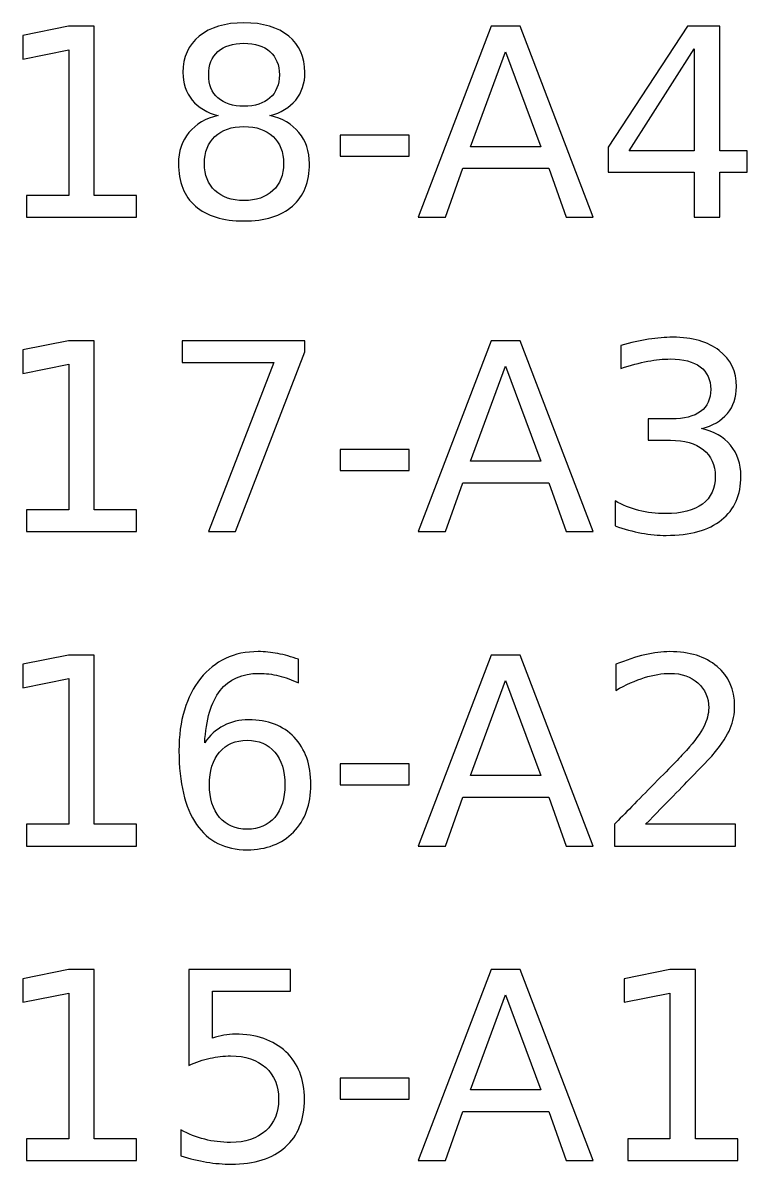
# Model space of a CAD drawing. Header units: centimetres. Extents: x -12.19 to -8.67, y -14.91 to -7.59.
# Drawn here: x -9.487 to -8.901, y -9.295 to -8.373 of the extents above; entities that cross this region are included whole.
import ezdxf

# ---------------------------------------------------------------- set-up
doc = ezdxf.new("R2010")
doc.units = ezdxf.units.CM
doc.header["$MEASUREMENT"] = 0
doc.layers.add('Layer 1', color=7, linetype='Continuous')

msp = doc.modelspace()

# ---------------------------------------------------------------- linework, layer by layer
at = {"layer": 'Layer 1', "color": 250}
for points, knots in [([(-9.48364, -8.51248), (-9.48364, -8.51248), (-9.44954, -8.51248), (-9.44954, -8.51248), (-9.44954, -8.51248), (-9.44954, -8.51248), (-9.44954, -8.39476), (-9.44954, -8.39476), (-9.44954, -8.39476), (-9.44954, -8.39476), (-9.48664, -8.40221), (-9.48664, -8.40221), (-9.48664, -8.40221), (-9.48664, -8.40221), (-9.48664, -8.38319), (-9.48664, -8.38319), (-9.48664, -8.38319), (-9.48664, -8.38319), (-9.44975, -8.37575), (-9.44975, -8.37575), (-9.44975, -8.37575), (-9.44975, -8.37575), (-9.42887, -8.37575), (-9.42887, -8.37575), (-9.42887, -8.37575), (-9.42887, -8.37575), (-9.42887, -8.51248), (-9.42887, -8.51248), (-9.42887, -8.51248), (-9.42887, -8.51248), (-9.39476, -8.51248), (-9.39476, -8.51248), (-9.39476, -8.51248), (-9.39476, -8.51248), (-9.39476, -8.53005), (-9.39476, -8.53005), (-9.39476, -8.53005), (-9.39476, -8.53005), (-9.48364, -8.53005), (-9.48364, -8.53005), (-9.48364, -8.53005), (-9.48364, -8.53005), (-9.48364, -8.51248), (-9.48364, -8.51248)], [0, 0, 0, 0, 0.090909, 0.090909, 0.090909, 0.090909, 0.181818, 0.181818, 0.181818, 0.181818, 0.272727, 0.272727, 0.272727, 0.272727, 0.363636, 0.363636, 0.363636, 0.363636, 0.454545, 0.454545, 0.454545, 0.454545, 0.545455, 0.545455, 0.545455, 0.545455, 0.636364, 0.636364, 0.636364, 0.636364, 0.727273, 0.727273, 0.727273, 0.727273, 0.818182, 0.818182, 0.818182, 0.818182, 0.909091, 0.909091, 0.909091, 0.909091, 1, 1, 1, 1]), ([(-9.32884, -8.44789), (-9.33779, -8.44567), (-9.34477, -8.44151), (-9.34978, -8.43537), (-9.34978, -8.43537), (-9.35475, -8.42926), (-9.35726, -8.42179), (-9.35726, -8.41297), (-9.35726, -8.41297), (-9.35726, -8.40062), (-9.35288, -8.39088), (-9.3441, -8.38372), (-9.3441, -8.38372), (-9.33532, -8.37656), (-9.32326, -8.37296), (-9.30799, -8.37296), (-9.30799, -8.37296), (-9.29264, -8.37296), (-9.28058, -8.37656), (-9.27183, -8.38372), (-9.27183, -8.38372), (-9.26308, -8.39088), (-9.25871, -8.40062), (-9.25871, -8.41297), (-9.25871, -8.41297), (-9.25871, -8.42179), (-9.26121, -8.42926), (-9.26618, -8.43537), (-9.26618, -8.43537), (-9.27119, -8.44151), (-9.27814, -8.44567), (-9.28703, -8.44789), (-9.28703, -8.44789), (-9.27694, -8.45022), (-9.26911, -8.4548), (-9.2635, -8.46165), (-9.2635, -8.46165), (-9.25789, -8.46846), (-9.25507, -8.47678), (-9.25507, -8.48666), (-9.25507, -8.48666), (-9.25507, -8.50158), (-9.25962, -8.51308), (-9.26876, -8.52105), (-9.26876, -8.52105), (-9.2779, -8.52906), (-9.29098, -8.53305), (-9.30799, -8.53305), (-9.30799, -8.53305), (-9.32499, -8.53305), (-9.33807, -8.52906), (-9.34721, -8.52105), (-9.34721, -8.52105), (-9.35634, -8.51308), (-9.36089, -8.50158), (-9.36089, -8.48666), (-9.36089, -8.48666), (-9.36089, -8.47678), (-9.35807, -8.46846), (-9.35243, -8.46165), (-9.35243, -8.46165), (-9.34675, -8.4548), (-9.33892, -8.45022), (-9.32884, -8.44789)], [0, 0, 0, 0, 0.0625, 0.0625, 0.0625, 0.0625, 0.125, 0.125, 0.125, 0.125, 0.1875, 0.1875, 0.1875, 0.1875, 0.25, 0.25, 0.25, 0.25, 0.3125, 0.3125, 0.3125, 0.3125, 0.375, 0.375, 0.375, 0.375, 0.4375, 0.4375, 0.4375, 0.4375, 0.5, 0.5, 0.5, 0.5, 0.5625, 0.5625, 0.5625, 0.5625, 0.625, 0.625, 0.625, 0.625, 0.6875, 0.6875, 0.6875, 0.6875, 0.75, 0.75, 0.75, 0.75, 0.8125, 0.8125, 0.8125, 0.8125, 0.875, 0.875, 0.875, 0.875, 0.9375, 0.9375, 0.9375, 0.9375, 1, 1, 1, 1]), ([(-9.10835, -8.37575), (-9.10835, -8.37575), (-9.08468, -8.37575), (-9.08468, -8.37575), (-9.08468, -8.37575), (-9.08468, -8.37575), (-9.02588, -8.53005), (-9.02588, -8.53005), (-9.02588, -8.53005), (-9.02588, -8.53005), (-9.04757, -8.53005), (-9.04757, -8.53005), (-9.04757, -8.53005), (-9.04757, -8.53005), (-9.06164, -8.49047), (-9.06164, -8.49047), (-9.06164, -8.49047), (-9.06164, -8.49047), (-9.13116, -8.49047), (-9.13116, -8.49047), (-9.13116, -8.49047), (-9.13116, -8.49047), (-9.14524, -8.53005), (-9.14524, -8.53005), (-9.14524, -8.53005), (-9.14524, -8.53005), (-9.16725, -8.53005), (-9.16725, -8.53005), (-9.16725, -8.53005), (-9.16725, -8.53005), (-9.10835, -8.37575), (-9.10835, -8.37575)], [0, 0, 0, 0, 0.125, 0.125, 0.125, 0.125, 0.25, 0.25, 0.25, 0.25, 0.375, 0.375, 0.375, 0.375, 0.5, 0.5, 0.5, 0.5, 0.625, 0.625, 0.625, 0.625, 0.75, 0.75, 0.75, 0.75, 0.875, 0.875, 0.875, 0.875, 1, 1, 1, 1]), ([(-8.94963, -8.37575), (-8.94963, -8.37575), (-8.92338, -8.37575), (-8.92338, -8.37575), (-8.92338, -8.37575), (-8.92338, -8.37575), (-8.92338, -8.47632), (-8.92338, -8.47632), (-8.92338, -8.47632), (-8.92338, -8.47632), (-8.90137, -8.47632), (-8.90137, -8.47632), (-8.90137, -8.47632), (-8.90137, -8.47632), (-8.90137, -8.49368), (-8.90137, -8.49368), (-8.90137, -8.49368), (-8.90137, -8.49368), (-8.92338, -8.49368), (-8.92338, -8.49368), (-8.92338, -8.49368), (-8.92338, -8.49368), (-8.92338, -8.53005), (-8.92338, -8.53005), (-8.92338, -8.53005), (-8.92338, -8.53005), (-8.94416, -8.53005), (-8.94416, -8.53005), (-8.94416, -8.53005), (-8.94416, -8.53005), (-8.94416, -8.49368), (-8.94416, -8.49368), (-8.94416, -8.49368), (-8.94416, -8.49368), (-9.01378, -8.49368), (-9.01378, -8.49368), (-9.01378, -8.49368), (-9.01378, -8.49368), (-9.01378, -8.47354), (-9.01378, -8.47354), (-9.01378, -8.47354), (-9.01378, -8.47354), (-8.94963, -8.37575), (-8.94963, -8.37575)], [0, 0, 0, 0, 0.090909, 0.090909, 0.090909, 0.090909, 0.181818, 0.181818, 0.181818, 0.181818, 0.272727, 0.272727, 0.272727, 0.272727, 0.363636, 0.363636, 0.363636, 0.363636, 0.454545, 0.454545, 0.454545, 0.454545, 0.545455, 0.545455, 0.545455, 0.545455, 0.636364, 0.636364, 0.636364, 0.636364, 0.727273, 0.727273, 0.727273, 0.727273, 0.818182, 0.818182, 0.818182, 0.818182, 0.909091, 0.909091, 0.909091, 0.909091, 1, 1, 1, 1]), ([(-9.33648, -8.41491), (-9.33648, -8.42291), (-9.33398, -8.42916), (-9.32901, -8.43364), (-9.32901, -8.43364), (-9.324, -8.43812), (-9.31702, -8.44034), (-9.30799, -8.44034), (-9.30799, -8.44034), (-9.29903, -8.44034), (-9.29204, -8.43812), (-9.28696, -8.43364), (-9.28696, -8.43364), (-9.28192, -8.42916), (-9.27938, -8.42291), (-9.27938, -8.41491), (-9.27938, -8.41491), (-9.27938, -8.40693), (-9.28192, -8.40069), (-9.28696, -8.39621), (-9.28696, -8.39621), (-9.29204, -8.39173), (-9.29903, -8.38951), (-9.30799, -8.38951), (-9.30799, -8.38951), (-9.31702, -8.38951), (-9.324, -8.39173), (-9.32901, -8.39621), (-9.32901, -8.39621), (-9.33398, -8.40069), (-9.33648, -8.40693), (-9.33648, -8.41491)], [0, 0, 0, 0, 0.125, 0.125, 0.125, 0.125, 0.25, 0.25, 0.25, 0.25, 0.375, 0.375, 0.375, 0.375, 0.5, 0.5, 0.5, 0.5, 0.625, 0.625, 0.625, 0.625, 0.75, 0.75, 0.75, 0.75, 0.875, 0.875, 0.875, 0.875, 1, 1, 1, 1]), ([(-9.09657, -8.39632), (-9.09657, -8.39632), (-9.12488, -8.47311), (-9.12488, -8.47311), (-9.12488, -8.47311), (-9.12488, -8.47311), (-9.06813, -8.47311), (-9.06813, -8.47311), (-9.06813, -8.47311), (-9.06813, -8.47311), (-9.09657, -8.39632), (-9.09657, -8.39632)], [0, 0, 0, 0, 0.333333, 0.333333, 0.333333, 0.333333, 0.666667, 0.666667, 0.666667, 0.666667, 1, 1, 1, 1]), ([(-8.94416, -8.39395), (-8.94416, -8.39395), (-8.99685, -8.47632), (-8.99685, -8.47632), (-8.99685, -8.47632), (-8.99685, -8.47632), (-8.94416, -8.47632), (-8.94416, -8.47632), (-8.94416, -8.47632), (-8.94416, -8.47632), (-8.94416, -8.39395), (-8.94416, -8.39395)], [0, 0, 0, 0, 0.333333, 0.333333, 0.333333, 0.333333, 0.666667, 0.666667, 0.666667, 0.666667, 1, 1, 1, 1]), ([(-9.30799, -8.45678), (-9.3179, -8.45678), (-9.3257, -8.45943), (-9.33137, -8.46475), (-9.33137, -8.46475), (-9.33705, -8.47004), (-9.3399, -8.47735), (-9.3399, -8.48662), (-9.3399, -8.48662), (-9.3399, -8.49594), (-9.33705, -8.50324), (-9.33137, -8.50853), (-9.33137, -8.50853), (-9.3257, -8.51386), (-9.3179, -8.5165), (-9.30799, -8.5165), (-9.30799, -8.5165), (-9.29807, -8.5165), (-9.29024, -8.51382), (-9.28453, -8.5085), (-9.28453, -8.5085), (-9.27881, -8.50317), (-9.27596, -8.49587), (-9.27596, -8.48662), (-9.27596, -8.48662), (-9.27596, -8.47735), (-9.27881, -8.47004), (-9.28449, -8.46475), (-9.28449, -8.46475), (-9.29017, -8.45943), (-9.298, -8.45678), (-9.30799, -8.45678)], [0, 0, 0, 0, 0.125, 0.125, 0.125, 0.125, 0.25, 0.25, 0.25, 0.25, 0.375, 0.375, 0.375, 0.375, 0.5, 0.5, 0.5, 0.5, 0.625, 0.625, 0.625, 0.625, 0.75, 0.75, 0.75, 0.75, 0.875, 0.875, 0.875, 0.875, 1, 1, 1, 1]), ([(-9.23028, -8.46362), (-9.23028, -8.46362), (-9.17459, -8.46362), (-9.17459, -8.46362), (-9.17459, -8.46362), (-9.17459, -8.46362), (-9.17459, -8.48056), (-9.17459, -8.48056), (-9.17459, -8.48056), (-9.17459, -8.48056), (-9.23028, -8.48056), (-9.23028, -8.48056), (-9.23028, -8.48056), (-9.23028, -8.48056), (-9.23028, -8.46362), (-9.23028, -8.46362)], [0, 0, 0, 0, 0.25, 0.25, 0.25, 0.25, 0.5, 0.5, 0.5, 0.5, 0.75, 0.75, 0.75, 0.75, 1, 1, 1, 1]), ([(-9.48364, -8.76648), (-9.48364, -8.76648), (-9.44954, -8.76648), (-9.44954, -8.76648), (-9.44954, -8.76648), (-9.44954, -8.76648), (-9.44954, -8.64876), (-9.44954, -8.64876), (-9.44954, -8.64876), (-9.44954, -8.64876), (-9.48664, -8.65621), (-9.48664, -8.65621), (-9.48664, -8.65621), (-9.48664, -8.65621), (-9.48664, -8.63719), (-9.48664, -8.63719), (-9.48664, -8.63719), (-9.48664, -8.63719), (-9.44975, -8.62975), (-9.44975, -8.62975), (-9.44975, -8.62975), (-9.44975, -8.62975), (-9.42887, -8.62975), (-9.42887, -8.62975), (-9.42887, -8.62975), (-9.42887, -8.62975), (-9.42887, -8.76648), (-9.42887, -8.76648), (-9.42887, -8.76648), (-9.42887, -8.76648), (-9.39476, -8.76648), (-9.39476, -8.76648), (-9.39476, -8.76648), (-9.39476, -8.76648), (-9.39476, -8.78405), (-9.39476, -8.78405), (-9.39476, -8.78405), (-9.39476, -8.78405), (-9.48364, -8.78405), (-9.48364, -8.78405), (-9.48364, -8.78405), (-9.48364, -8.78405), (-9.48364, -8.76648), (-9.48364, -8.76648)], [0, 0, 0, 0, 0.090909, 0.090909, 0.090909, 0.090909, 0.181818, 0.181818, 0.181818, 0.181818, 0.272727, 0.272727, 0.272727, 0.272727, 0.363636, 0.363636, 0.363636, 0.363636, 0.454545, 0.454545, 0.454545, 0.454545, 0.545455, 0.545455, 0.545455, 0.545455, 0.636364, 0.636364, 0.636364, 0.636364, 0.727273, 0.727273, 0.727273, 0.727273, 0.818182, 0.818182, 0.818182, 0.818182, 0.909091, 0.909091, 0.909091, 0.909091, 1, 1, 1, 1]), ([(-9.35789, -8.62975), (-9.35789, -8.62975), (-9.25867, -8.62975), (-9.25867, -8.62975), (-9.25867, -8.62975), (-9.25867, -8.62975), (-9.25867, -8.63864), (-9.25867, -8.63864), (-9.25867, -8.63864), (-9.25867, -8.63864), (-9.31473, -8.78405), (-9.31473, -8.78405), (-9.31473, -8.78405), (-9.31473, -8.78405), (-9.33652, -8.78405), (-9.33652, -8.78405), (-9.33652, -8.78405), (-9.33652, -8.78405), (-9.28379, -8.64732), (-9.28379, -8.64732), (-9.28379, -8.64732), (-9.28379, -8.64732), (-9.35789, -8.64732), (-9.35789, -8.64732), (-9.35789, -8.64732), (-9.35789, -8.64732), (-9.35789, -8.62975), (-9.35789, -8.62975)], [0, 0, 0, 0, 0.142857, 0.142857, 0.142857, 0.142857, 0.285714, 0.285714, 0.285714, 0.285714, 0.428571, 0.428571, 0.428571, 0.428571, 0.571429, 0.571429, 0.571429, 0.571429, 0.714286, 0.714286, 0.714286, 0.714286, 0.857143, 0.857143, 0.857143, 0.857143, 1, 1, 1, 1]), ([(-9.10835, -8.62975), (-9.10835, -8.62975), (-9.08468, -8.62975), (-9.08468, -8.62975), (-9.08468, -8.62975), (-9.08468, -8.62975), (-9.02588, -8.78405), (-9.02588, -8.78405), (-9.02588, -8.78405), (-9.02588, -8.78405), (-9.04757, -8.78405), (-9.04757, -8.78405), (-9.04757, -8.78405), (-9.04757, -8.78405), (-9.06164, -8.74447), (-9.06164, -8.74447), (-9.06164, -8.74447), (-9.06164, -8.74447), (-9.13116, -8.74447), (-9.13116, -8.74447), (-9.13116, -8.74447), (-9.13116, -8.74447), (-9.14524, -8.78405), (-9.14524, -8.78405), (-9.14524, -8.78405), (-9.14524, -8.78405), (-9.16725, -8.78405), (-9.16725, -8.78405), (-9.16725, -8.78405), (-9.16725, -8.78405), (-9.10835, -8.62975), (-9.10835, -8.62975)], [0, 0, 0, 0, 0.125, 0.125, 0.125, 0.125, 0.25, 0.25, 0.25, 0.25, 0.375, 0.375, 0.375, 0.375, 0.5, 0.5, 0.5, 0.5, 0.625, 0.625, 0.625, 0.625, 0.75, 0.75, 0.75, 0.75, 0.875, 0.875, 0.875, 0.875, 1, 1, 1, 1]), ([(-8.93827, -8.70083), (-8.92825, -8.70298), (-8.92045, -8.70743), (-8.91484, -8.71417), (-8.91484, -8.71417), (-8.90923, -8.72094), (-8.90641, -8.72927), (-8.90641, -8.73918), (-8.90641, -8.73918), (-8.90641, -8.75442), (-8.91163, -8.7662), (-8.92211, -8.77453), (-8.92211, -8.77453), (-8.93259, -8.78289), (-8.94747, -8.78705), (-8.96677, -8.78705), (-8.96677, -8.78705), (-8.97326, -8.78705), (-8.97992, -8.78641), (-8.98676, -8.78514), (-8.98676, -8.78514), (-8.99361, -8.78387), (-9.0007, -8.78193), (-9.008, -8.77939), (-9.008, -8.77939), (-9.008, -8.77939), (-9.008, -8.75925), (-9.008, -8.75925), (-9.008, -8.75925), (-9.00221, -8.76264), (-8.99586, -8.76518), (-8.98898, -8.76691), (-8.98898, -8.76691), (-8.98211, -8.76863), (-8.97492, -8.76948), (-8.96741, -8.76948), (-8.96741, -8.76948), (-8.95432, -8.76948), (-8.94433, -8.76691), (-8.93746, -8.76172), (-8.93746, -8.76172), (-8.93061, -8.75657), (-8.92719, -8.74906), (-8.92719, -8.73918), (-8.92719, -8.73918), (-8.92719, -8.73011), (-8.93036, -8.72299), (-8.93675, -8.71784), (-8.93675, -8.71784), (-8.94313, -8.71272), (-8.95199, -8.71015), (-8.96335, -8.71015), (-8.96335, -8.71015), (-8.96335, -8.71015), (-8.98133, -8.71015), (-8.98133, -8.71015), (-8.98133, -8.71015), (-8.98133, -8.71015), (-8.98133, -8.693), (-8.98133, -8.693), (-8.98133, -8.693), (-8.98133, -8.693), (-8.96254, -8.693), (-8.96254, -8.693), (-8.96254, -8.693), (-8.95227, -8.693), (-8.94444, -8.69095), (-8.93897, -8.68686), (-8.93897, -8.68686), (-8.93354, -8.68274), (-8.93082, -8.67684), (-8.93082, -8.66912), (-8.93082, -8.66912), (-8.93082, -8.66122), (-8.93365, -8.65511), (-8.93925, -8.65088), (-8.93925, -8.65088), (-8.94486, -8.64665), (-8.95291, -8.64453), (-8.96335, -8.64453), (-8.96335, -8.64453), (-8.9691, -8.64453), (-8.9752, -8.64517), (-8.98175, -8.6464), (-8.98175, -8.6464), (-8.98828, -8.64764), (-8.99548, -8.64958), (-9.00334, -8.65219), (-9.00334, -8.65219), (-9.00334, -8.65219), (-9.00334, -8.6336), (-9.00334, -8.6336), (-9.00334, -8.6336), (-8.9954, -8.63137), (-8.988, -8.62971), (-8.98108, -8.62862), (-8.98108, -8.62862), (-8.97418, -8.62753), (-8.96762, -8.62696), (-8.96151, -8.62696), (-8.96151, -8.62696), (-8.94567, -8.62696), (-8.93312, -8.63056), (-8.92387, -8.63776), (-8.92387, -8.63776), (-8.91467, -8.64495), (-8.91005, -8.65469), (-8.91005, -8.66697), (-8.91005, -8.66697), (-8.91005, -8.6755), (-8.91248, -8.6827), (-8.91738, -8.68859), (-8.91738, -8.68859), (-8.92229, -8.69448), (-8.92924, -8.69857), (-8.93827, -8.70083)], [0, 0, 0, 0, 0.034483, 0.034483, 0.034483, 0.034483, 0.068966, 0.068966, 0.068966, 0.068966, 0.103448, 0.103448, 0.103448, 0.103448, 0.137931, 0.137931, 0.137931, 0.137931, 0.172414, 0.172414, 0.172414, 0.172414, 0.206897, 0.206897, 0.206897, 0.206897, 0.241379, 0.241379, 0.241379, 0.241379, 0.275862, 0.275862, 0.275862, 0.275862, 0.310345, 0.310345, 0.310345, 0.310345, 0.344828, 0.344828, 0.344828, 0.344828, 0.37931, 0.37931, 0.37931, 0.37931, 0.413793, 0.413793, 0.413793, 0.413793, 0.448276, 0.448276, 0.448276, 0.448276, 0.482759, 0.482759, 0.482759, 0.482759, 0.517241, 0.517241, 0.517241, 0.517241, 0.551724, 0.551724, 0.551724, 0.551724, 0.586207, 0.586207, 0.586207, 0.586207, 0.62069, 0.62069, 0.62069, 0.62069, 0.655172, 0.655172, 0.655172, 0.655172, 0.689655, 0.689655, 0.689655, 0.689655, 0.724138, 0.724138, 0.724138, 0.724138, 0.758621, 0.758621, 0.758621, 0.758621, 0.793103, 0.793103, 0.793103, 0.793103, 0.827586, 0.827586, 0.827586, 0.827586, 0.862069, 0.862069, 0.862069, 0.862069, 0.896552, 0.896552, 0.896552, 0.896552, 0.931034, 0.931034, 0.931034, 0.931034, 0.965517, 0.965517, 0.965517, 0.965517, 1, 1, 1, 1]), ([(-9.09657, -8.65032), (-9.09657, -8.65032), (-9.12488, -8.72711), (-9.12488, -8.72711), (-9.12488, -8.72711), (-9.12488, -8.72711), (-9.06813, -8.72711), (-9.06813, -8.72711), (-9.06813, -8.72711), (-9.06813, -8.72711), (-9.09657, -8.65032), (-9.09657, -8.65032)], [0, 0, 0, 0, 0.333333, 0.333333, 0.333333, 0.333333, 0.666667, 0.666667, 0.666667, 0.666667, 1, 1, 1, 1]), ([(-9.23028, -8.71762), (-9.23028, -8.71762), (-9.17459, -8.71762), (-9.17459, -8.71762), (-9.17459, -8.71762), (-9.17459, -8.71762), (-9.17459, -8.73456), (-9.17459, -8.73456), (-9.17459, -8.73456), (-9.17459, -8.73456), (-9.23028, -8.73456), (-9.23028, -8.73456), (-9.23028, -8.73456), (-9.23028, -8.73456), (-9.23028, -8.71762), (-9.23028, -8.71762)], [0, 0, 0, 0, 0.25, 0.25, 0.25, 0.25, 0.5, 0.5, 0.5, 0.5, 0.75, 0.75, 0.75, 0.75, 1, 1, 1, 1]), ([(-9.48364, -9.02048), (-9.48364, -9.02048), (-9.44954, -9.02048), (-9.44954, -9.02048), (-9.44954, -9.02048), (-9.44954, -9.02048), (-9.44954, -8.90276), (-9.44954, -8.90276), (-9.44954, -8.90276), (-9.44954, -8.90276), (-9.48664, -8.91021), (-9.48664, -8.91021), (-9.48664, -8.91021), (-9.48664, -8.91021), (-9.48664, -8.89119), (-9.48664, -8.89119), (-9.48664, -8.89119), (-9.48664, -8.89119), (-9.44975, -8.88375), (-9.44975, -8.88375), (-9.44975, -8.88375), (-9.44975, -8.88375), (-9.42887, -8.88375), (-9.42887, -8.88375), (-9.42887, -8.88375), (-9.42887, -8.88375), (-9.42887, -9.02048), (-9.42887, -9.02048), (-9.42887, -9.02048), (-9.42887, -9.02048), (-9.39476, -9.02048), (-9.39476, -9.02048), (-9.39476, -9.02048), (-9.39476, -9.02048), (-9.39476, -9.03805), (-9.39476, -9.03805), (-9.39476, -9.03805), (-9.39476, -9.03805), (-9.48364, -9.03805), (-9.48364, -9.03805), (-9.48364, -9.03805), (-9.48364, -9.03805), (-9.48364, -9.02048), (-9.48364, -9.02048)], [0, 0, 0, 0, 0.090909, 0.090909, 0.090909, 0.090909, 0.181818, 0.181818, 0.181818, 0.181818, 0.272727, 0.272727, 0.272727, 0.272727, 0.363636, 0.363636, 0.363636, 0.363636, 0.454545, 0.454545, 0.454545, 0.454545, 0.545455, 0.545455, 0.545455, 0.545455, 0.636364, 0.636364, 0.636364, 0.636364, 0.727273, 0.727273, 0.727273, 0.727273, 0.818182, 0.818182, 0.818182, 0.818182, 0.909091, 0.909091, 0.909091, 0.909091, 1, 1, 1, 1]), ([(-9.26393, -8.88717), (-9.26393, -8.88717), (-9.26393, -8.90619), (-9.26393, -8.90619), (-9.26393, -8.90619), (-9.26915, -8.90372), (-9.27444, -8.90181), (-9.2798, -8.90051), (-9.2798, -8.90051), (-9.28513, -8.8992), (-9.29042, -8.89853), (-9.29568, -8.89853), (-9.29568, -8.89853), (-9.30943, -8.89853), (-9.31998, -8.90319), (-9.32725, -8.91247), (-9.32725, -8.91247), (-9.33451, -8.92178), (-9.33867, -8.93582), (-9.33969, -8.95466), (-9.33969, -8.95466), (-9.33563, -8.94866), (-9.33052, -8.94404), (-9.32439, -8.94083), (-9.32439, -8.94083), (-9.31825, -8.93762), (-9.31152, -8.93603), (-9.30414, -8.93603), (-9.30414, -8.93603), (-9.28866, -8.93603), (-9.27638, -8.94072), (-9.26738, -8.95014), (-9.26738, -8.95014), (-9.25839, -8.95956), (-9.25391, -8.97233), (-9.25391, -8.98852), (-9.25391, -8.98852), (-9.25391, -9.0044), (-9.2586, -9.0171), (-9.26795, -9.02669), (-9.26795, -9.02669), (-9.27733, -9.03625), (-9.28982, -9.04105), (-9.30538, -9.04105), (-9.30538, -9.04105), (-9.32323, -9.04105), (-9.33687, -9.0342), (-9.34632, -9.02052), (-9.34632, -9.02052), (-9.35574, -9.00687), (-9.36047, -8.98704), (-9.36047, -8.96104), (-9.36047, -8.96104), (-9.36047, -8.93666), (-9.35468, -8.91723), (-9.34311, -8.90273), (-9.34311, -8.90273), (-9.33151, -8.88823), (-9.316, -8.88096), (-9.29649, -8.88096), (-9.29649, -8.88096), (-9.29127, -8.88096), (-9.28597, -8.88149), (-9.28061, -8.88252), (-9.28061, -8.88252), (-9.27529, -8.88354), (-9.26971, -8.88509), (-9.26393, -8.88717)], [0, 0, 0, 0, 0.058824, 0.058824, 0.058824, 0.058824, 0.117647, 0.117647, 0.117647, 0.117647, 0.176471, 0.176471, 0.176471, 0.176471, 0.235294, 0.235294, 0.235294, 0.235294, 0.294118, 0.294118, 0.294118, 0.294118, 0.352941, 0.352941, 0.352941, 0.352941, 0.411765, 0.411765, 0.411765, 0.411765, 0.470588, 0.470588, 0.470588, 0.470588, 0.529412, 0.529412, 0.529412, 0.529412, 0.588235, 0.588235, 0.588235, 0.588235, 0.647059, 0.647059, 0.647059, 0.647059, 0.705882, 0.705882, 0.705882, 0.705882, 0.764706, 0.764706, 0.764706, 0.764706, 0.823529, 0.823529, 0.823529, 0.823529, 0.882353, 0.882353, 0.882353, 0.882353, 0.941176, 0.941176, 0.941176, 0.941176, 1, 1, 1, 1]), ([(-9.10835, -8.88375), (-9.10835, -8.88375), (-9.08468, -8.88375), (-9.08468, -8.88375), (-9.08468, -8.88375), (-9.08468, -8.88375), (-9.02588, -9.03805), (-9.02588, -9.03805), (-9.02588, -9.03805), (-9.02588, -9.03805), (-9.04757, -9.03805), (-9.04757, -9.03805), (-9.04757, -9.03805), (-9.04757, -9.03805), (-9.06164, -8.99847), (-9.06164, -8.99847), (-9.06164, -8.99847), (-9.06164, -8.99847), (-9.13116, -8.99847), (-9.13116, -8.99847), (-9.13116, -8.99847), (-9.13116, -8.99847), (-9.14524, -9.03805), (-9.14524, -9.03805), (-9.14524, -9.03805), (-9.14524, -9.03805), (-9.16725, -9.03805), (-9.16725, -9.03805), (-9.16725, -9.03805), (-9.16725, -9.03805), (-9.10835, -8.88375), (-9.10835, -8.88375)], [0, 0, 0, 0, 0.125, 0.125, 0.125, 0.125, 0.25, 0.25, 0.25, 0.25, 0.375, 0.375, 0.375, 0.375, 0.5, 0.5, 0.5, 0.5, 0.625, 0.625, 0.625, 0.625, 0.75, 0.75, 0.75, 0.75, 0.875, 0.875, 0.875, 0.875, 1, 1, 1, 1]), ([(-8.98352, -9.02048), (-8.98352, -9.02048), (-8.91068, -9.02048), (-8.91068, -9.02048), (-8.91068, -9.02048), (-8.91068, -9.02048), (-8.91068, -9.03805), (-8.91068, -9.03805), (-8.91068, -9.03805), (-8.91068, -9.03805), (-9.00863, -9.03805), (-9.00863, -9.03805), (-9.00863, -9.03805), (-9.00863, -9.03805), (-9.00863, -9.02048), (-9.00863, -9.02048), (-9.00863, -9.02048), (-9.0007, -9.0123), (-8.9899, -9.00129), (-8.97626, -8.98746), (-8.97626, -8.98746), (-8.96257, -8.97363), (-8.95396, -8.96475), (-8.95047, -8.96076), (-8.95047, -8.96076), (-8.94377, -8.95324), (-8.93911, -8.9469), (-8.93647, -8.94167), (-8.93647, -8.94167), (-8.93382, -8.93649), (-8.93248, -8.93137), (-8.93248, -8.92633), (-8.93248, -8.92633), (-8.93248, -8.91814), (-8.93537, -8.91144), (-8.94112, -8.90629), (-8.94112, -8.90629), (-8.94687, -8.90111), (-8.95435, -8.89853), (-8.9636, -8.89853), (-8.9636, -8.89853), (-8.97012, -8.89853), (-8.97704, -8.89966), (-8.98429, -8.90195), (-8.98429, -8.90195), (-8.99156, -8.90421), (-8.99936, -8.90767), (-9.00761, -8.91229), (-9.00761, -8.91229), (-9.00761, -8.91229), (-9.00761, -8.89119), (-9.00761, -8.89119), (-9.00761, -8.89119), (-8.99921, -8.88781), (-8.99135, -8.88527), (-8.98405, -8.88354), (-8.98405, -8.88354), (-8.97675, -8.88181), (-8.97005, -8.88096), (-8.96398, -8.88096), (-8.96398, -8.88096), (-8.948, -8.88096), (-8.93527, -8.88495), (-8.92574, -8.89296), (-8.92574, -8.89296), (-8.91625, -8.90093), (-8.91149, -8.91162), (-8.91149, -8.92499), (-8.91149, -8.92499), (-8.91149, -8.93134), (-8.91269, -8.93734), (-8.91505, -8.94301), (-8.91505, -8.94301), (-8.91742, -8.94869), (-8.92176, -8.9554), (-8.92804, -8.96312), (-8.92804, -8.96312), (-8.92976, -8.96513), (-8.93523, -8.97088), (-8.94448, -8.98044), (-8.94448, -8.98044), (-8.95368, -8.98997), (-8.96673, -9.00334), (-8.98352, -9.02048)], [0, 0, 0, 0, 0.047619, 0.047619, 0.047619, 0.047619, 0.095238, 0.095238, 0.095238, 0.095238, 0.142857, 0.142857, 0.142857, 0.142857, 0.190476, 0.190476, 0.190476, 0.190476, 0.238095, 0.238095, 0.238095, 0.238095, 0.285714, 0.285714, 0.285714, 0.285714, 0.333333, 0.333333, 0.333333, 0.333333, 0.380952, 0.380952, 0.380952, 0.380952, 0.428571, 0.428571, 0.428571, 0.428571, 0.47619, 0.47619, 0.47619, 0.47619, 0.52381, 0.52381, 0.52381, 0.52381, 0.571429, 0.571429, 0.571429, 0.571429, 0.619048, 0.619048, 0.619048, 0.619048, 0.666667, 0.666667, 0.666667, 0.666667, 0.714286, 0.714286, 0.714286, 0.714286, 0.761905, 0.761905, 0.761905, 0.761905, 0.809524, 0.809524, 0.809524, 0.809524, 0.857143, 0.857143, 0.857143, 0.857143, 0.904762, 0.904762, 0.904762, 0.904762, 0.952381, 0.952381, 0.952381, 0.952381, 1, 1, 1, 1]), ([(-9.09657, -8.90432), (-9.09657, -8.90432), (-9.12488, -8.98111), (-9.12488, -8.98111), (-9.12488, -8.98111), (-9.12488, -8.98111), (-9.06813, -8.98111), (-9.06813, -8.98111), (-9.06813, -8.98111), (-9.06813, -8.98111), (-9.09657, -8.90432), (-9.09657, -8.90432)], [0, 0, 0, 0, 0.333333, 0.333333, 0.333333, 0.333333, 0.666667, 0.666667, 0.666667, 0.666667, 1, 1, 1, 1]), ([(-9.30538, -8.95257), (-9.31476, -8.95257), (-9.3222, -8.95578), (-9.32767, -8.96217), (-9.32767, -8.96217), (-9.33313, -8.96859), (-9.33588, -8.97737), (-9.33588, -8.98852), (-9.33588, -8.98852), (-9.33588, -8.99963), (-9.33313, -9.00838), (-9.32767, -9.01484), (-9.32767, -9.01484), (-9.3222, -9.02129), (-9.31476, -9.0245), (-9.30538, -9.0245), (-9.30538, -9.0245), (-9.29603, -9.0245), (-9.28859, -9.02129), (-9.28312, -9.01484), (-9.28312, -9.01484), (-9.27765, -9.00838), (-9.2749, -8.99963), (-9.2749, -8.98852), (-9.2749, -8.98852), (-9.2749, -8.97737), (-9.27765, -8.96859), (-9.28312, -8.96217), (-9.28312, -8.96217), (-9.28859, -8.95578), (-9.29603, -8.95257), (-9.30538, -8.95257)], [0, 0, 0, 0, 0.125, 0.125, 0.125, 0.125, 0.25, 0.25, 0.25, 0.25, 0.375, 0.375, 0.375, 0.375, 0.5, 0.5, 0.5, 0.5, 0.625, 0.625, 0.625, 0.625, 0.75, 0.75, 0.75, 0.75, 0.875, 0.875, 0.875, 0.875, 1, 1, 1, 1]), ([(-9.23028, -8.97162), (-9.23028, -8.97162), (-9.17459, -8.97162), (-9.17459, -8.97162), (-9.17459, -8.97162), (-9.17459, -8.97162), (-9.17459, -8.98856), (-9.17459, -8.98856), (-9.17459, -8.98856), (-9.17459, -8.98856), (-9.23028, -8.98856), (-9.23028, -8.98856), (-9.23028, -8.98856), (-9.23028, -8.98856), (-9.23028, -8.97162), (-9.23028, -8.97162)], [0, 0, 0, 0, 0.25, 0.25, 0.25, 0.25, 0.5, 0.5, 0.5, 0.5, 0.75, 0.75, 0.75, 0.75, 1, 1, 1, 1]), ([(-9.48364, -9.27448), (-9.48364, -9.27448), (-9.44954, -9.27448), (-9.44954, -9.27448), (-9.44954, -9.27448), (-9.44954, -9.27448), (-9.44954, -9.15676), (-9.44954, -9.15676), (-9.44954, -9.15676), (-9.44954, -9.15676), (-9.48664, -9.16421), (-9.48664, -9.16421), (-9.48664, -9.16421), (-9.48664, -9.16421), (-9.48664, -9.14519), (-9.48664, -9.14519), (-9.48664, -9.14519), (-9.48664, -9.14519), (-9.44975, -9.13775), (-9.44975, -9.13775), (-9.44975, -9.13775), (-9.44975, -9.13775), (-9.42887, -9.13775), (-9.42887, -9.13775), (-9.42887, -9.13775), (-9.42887, -9.13775), (-9.42887, -9.27448), (-9.42887, -9.27448), (-9.42887, -9.27448), (-9.42887, -9.27448), (-9.39476, -9.27448), (-9.39476, -9.27448), (-9.39476, -9.27448), (-9.39476, -9.27448), (-9.39476, -9.29205), (-9.39476, -9.29205), (-9.39476, -9.29205), (-9.39476, -9.29205), (-9.48364, -9.29205), (-9.48364, -9.29205), (-9.48364, -9.29205), (-9.48364, -9.29205), (-9.48364, -9.27448), (-9.48364, -9.27448)], [0, 0, 0, 0, 0.090909, 0.090909, 0.090909, 0.090909, 0.181818, 0.181818, 0.181818, 0.181818, 0.272727, 0.272727, 0.272727, 0.272727, 0.363636, 0.363636, 0.363636, 0.363636, 0.454545, 0.454545, 0.454545, 0.454545, 0.545455, 0.545455, 0.545455, 0.545455, 0.636364, 0.636364, 0.636364, 0.636364, 0.727273, 0.727273, 0.727273, 0.727273, 0.818182, 0.818182, 0.818182, 0.818182, 0.909091, 0.909091, 0.909091, 0.909091, 1, 1, 1, 1]), ([(-9.35239, -9.13775), (-9.35239, -9.13775), (-9.27045, -9.13775), (-9.27045, -9.13775), (-9.27045, -9.13775), (-9.27045, -9.13775), (-9.27045, -9.15532), (-9.27045, -9.15532), (-9.27045, -9.15532), (-9.27045, -9.15532), (-9.33327, -9.15532), (-9.33327, -9.15532), (-9.33327, -9.15532), (-9.33327, -9.15532), (-9.33327, -9.19313), (-9.33327, -9.19313), (-9.33327, -9.19313), (-9.33024, -9.19211), (-9.32721, -9.19134), (-9.32418, -9.19081), (-9.32418, -9.19081), (-9.32115, -9.19028), (-9.31811, -9.19003), (-9.31508, -9.19003), (-9.31508, -9.19003), (-9.29786, -9.19003), (-9.28425, -9.19476), (-9.27419, -9.20418), (-9.27419, -9.20418), (-9.26414, -9.21363), (-9.25909, -9.2264), (-9.25909, -9.24252), (-9.25909, -9.24252), (-9.25909, -9.25914), (-9.26424, -9.27205), (-9.27458, -9.28126), (-9.27458, -9.28126), (-9.28492, -9.29046), (-9.29949, -9.29505), (-9.31832, -9.29505), (-9.31832, -9.29505), (-9.32478, -9.29505), (-9.33137, -9.29448), (-9.3381, -9.29339), (-9.3381, -9.29339), (-9.34481, -9.2923), (-9.35176, -9.29064), (-9.35892, -9.28842), (-9.35892, -9.28842), (-9.35892, -9.28842), (-9.35892, -9.26743), (-9.35892, -9.26743), (-9.35892, -9.26743), (-9.35271, -9.27081), (-9.34632, -9.27332), (-9.33969, -9.27498), (-9.33969, -9.27498), (-9.33309, -9.27663), (-9.32608, -9.27748), (-9.31871, -9.27748), (-9.31871, -9.27748), (-9.30682, -9.27748), (-9.29737, -9.27434), (-9.29042, -9.26806), (-9.29042, -9.26806), (-9.28347, -9.26182), (-9.27998, -9.25328), (-9.27998, -9.24252), (-9.27998, -9.24252), (-9.27998, -9.2318), (-9.28347, -9.22326), (-9.29042, -9.21702), (-9.29042, -9.21702), (-9.29737, -9.21074), (-9.30679, -9.2076), (-9.31871, -9.2076), (-9.31871, -9.2076), (-9.32429, -9.2076), (-9.32986, -9.20823), (-9.33539, -9.20947), (-9.33539, -9.20947), (-9.34093, -9.2107), (-9.34661, -9.21264), (-9.35239, -9.21525), (-9.35239, -9.21525), (-9.35239, -9.21525), (-9.35239, -9.13775), (-9.35239, -9.13775)], [0, 0, 0, 0, 0.045455, 0.045455, 0.045455, 0.045455, 0.090909, 0.090909, 0.090909, 0.090909, 0.136364, 0.136364, 0.136364, 0.136364, 0.181818, 0.181818, 0.181818, 0.181818, 0.227273, 0.227273, 0.227273, 0.227273, 0.272727, 0.272727, 0.272727, 0.272727, 0.318182, 0.318182, 0.318182, 0.318182, 0.363636, 0.363636, 0.363636, 0.363636, 0.409091, 0.409091, 0.409091, 0.409091, 0.454545, 0.454545, 0.454545, 0.454545, 0.5, 0.5, 0.5, 0.5, 0.545455, 0.545455, 0.545455, 0.545455, 0.590909, 0.590909, 0.590909, 0.590909, 0.636364, 0.636364, 0.636364, 0.636364, 0.681818, 0.681818, 0.681818, 0.681818, 0.727273, 0.727273, 0.727273, 0.727273, 0.772727, 0.772727, 0.772727, 0.772727, 0.818182, 0.818182, 0.818182, 0.818182, 0.863636, 0.863636, 0.863636, 0.863636, 0.909091, 0.909091, 0.909091, 0.909091, 0.954545, 0.954545, 0.954545, 0.954545, 1, 1, 1, 1]), ([(-9.10835, -9.13775), (-9.10835, -9.13775), (-9.08468, -9.13775), (-9.08468, -9.13775), (-9.08468, -9.13775), (-9.08468, -9.13775), (-9.02588, -9.29205), (-9.02588, -9.29205), (-9.02588, -9.29205), (-9.02588, -9.29205), (-9.04757, -9.29205), (-9.04757, -9.29205), (-9.04757, -9.29205), (-9.04757, -9.29205), (-9.06164, -9.25247), (-9.06164, -9.25247), (-9.06164, -9.25247), (-9.06164, -9.25247), (-9.13116, -9.25247), (-9.13116, -9.25247), (-9.13116, -9.25247), (-9.13116, -9.25247), (-9.14524, -9.29205), (-9.14524, -9.29205), (-9.14524, -9.29205), (-9.14524, -9.29205), (-9.16725, -9.29205), (-9.16725, -9.29205), (-9.16725, -9.29205), (-9.16725, -9.29205), (-9.10835, -9.13775), (-9.10835, -9.13775)], [0, 0, 0, 0, 0.125, 0.125, 0.125, 0.125, 0.25, 0.25, 0.25, 0.25, 0.375, 0.375, 0.375, 0.375, 0.5, 0.5, 0.5, 0.5, 0.625, 0.625, 0.625, 0.625, 0.75, 0.75, 0.75, 0.75, 0.875, 0.875, 0.875, 0.875, 1, 1, 1, 1]), ([(-8.99787, -9.27448), (-8.99787, -9.27448), (-8.96377, -9.27448), (-8.96377, -9.27448), (-8.96377, -9.27448), (-8.96377, -9.27448), (-8.96377, -9.15676), (-8.96377, -9.15676), (-8.96377, -9.15676), (-8.96377, -9.15676), (-9.00087, -9.16421), (-9.00087, -9.16421), (-9.00087, -9.16421), (-9.00087, -9.16421), (-9.00087, -9.14519), (-9.00087, -9.14519), (-9.00087, -9.14519), (-9.00087, -9.14519), (-8.96398, -9.13775), (-8.96398, -9.13775), (-8.96398, -9.13775), (-8.96398, -9.13775), (-8.9431, -9.13775), (-8.9431, -9.13775), (-8.9431, -9.13775), (-8.9431, -9.13775), (-8.9431, -9.27448), (-8.9431, -9.27448), (-8.9431, -9.27448), (-8.9431, -9.27448), (-8.90899, -9.27448), (-8.90899, -9.27448), (-8.90899, -9.27448), (-8.90899, -9.27448), (-8.90899, -9.29205), (-8.90899, -9.29205), (-8.90899, -9.29205), (-8.90899, -9.29205), (-8.99787, -9.29205), (-8.99787, -9.29205), (-8.99787, -9.29205), (-8.99787, -9.29205), (-8.99787, -9.27448), (-8.99787, -9.27448)], [0, 0, 0, 0, 0.090909, 0.090909, 0.090909, 0.090909, 0.181818, 0.181818, 0.181818, 0.181818, 0.272727, 0.272727, 0.272727, 0.272727, 0.363636, 0.363636, 0.363636, 0.363636, 0.454545, 0.454545, 0.454545, 0.454545, 0.545455, 0.545455, 0.545455, 0.545455, 0.636364, 0.636364, 0.636364, 0.636364, 0.727273, 0.727273, 0.727273, 0.727273, 0.818182, 0.818182, 0.818182, 0.818182, 0.909091, 0.909091, 0.909091, 0.909091, 1, 1, 1, 1]), ([(-9.09657, -9.15832), (-9.09657, -9.15832), (-9.12488, -9.23511), (-9.12488, -9.23511), (-9.12488, -9.23511), (-9.12488, -9.23511), (-9.06813, -9.23511), (-9.06813, -9.23511), (-9.06813, -9.23511), (-9.06813, -9.23511), (-9.09657, -9.15832), (-9.09657, -9.15832)], [0, 0, 0, 0, 0.333333, 0.333333, 0.333333, 0.333333, 0.666667, 0.666667, 0.666667, 0.666667, 1, 1, 1, 1]), ([(-9.23028, -9.22562), (-9.23028, -9.22562), (-9.17459, -9.22562), (-9.17459, -9.22562), (-9.17459, -9.22562), (-9.17459, -9.22562), (-9.17459, -9.24256), (-9.17459, -9.24256), (-9.17459, -9.24256), (-9.17459, -9.24256), (-9.23028, -9.24256), (-9.23028, -9.24256), (-9.23028, -9.24256), (-9.23028, -9.24256), (-9.23028, -9.22562), (-9.23028, -9.22562)], [0, 0, 0, 0, 0.25, 0.25, 0.25, 0.25, 0.5, 0.5, 0.5, 0.5, 0.75, 0.75, 0.75, 0.75, 1, 1, 1, 1])]:
    msp.add_open_spline(points, degree=3, knots=knots, dxfattribs=at)

doc.saveas('drawing.dxf')
